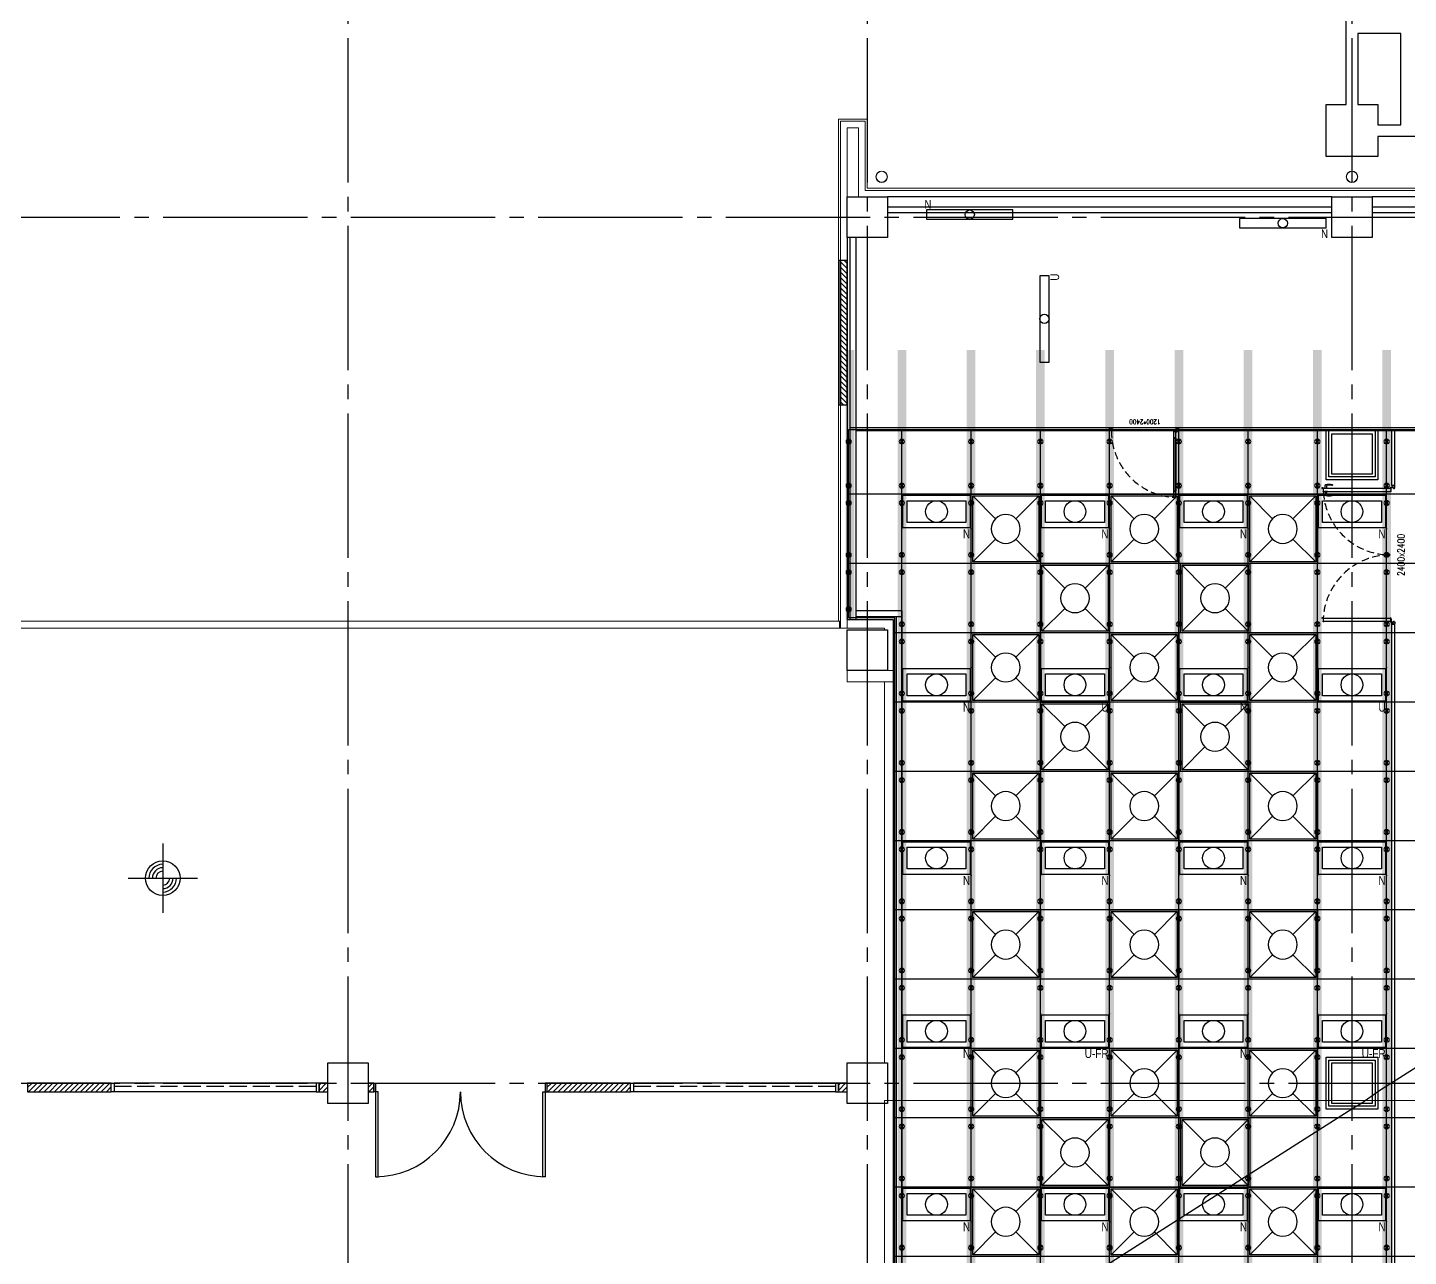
# Model space of a CAD drawing. Header units: millimetres. Extents: x -17313 to 27370, y -1010 to 13584.
# Drawn here: x 345 to 2738, y 7200 to 9328 of the extents above; entities that cross this region are included whole.
import ezdxf
from ezdxf.enums import TextEntityAlignment as Align

# ---------------------------------------------------------------- set-up
doc = ezdxf.new("R2010")
doc.units = ezdxf.units.MM
doc.header["$LTSCALE"] = 100
for name, pattern in [('188K-SM-03-F10-ARCH-PA-Y2257103$0$AP5A-SM-03-F20-ARCH-PA-Y2230801+Y2230803$0$ALL-PA-TXT-Y2221201$0$DASHED', [19.05, 12.7, -6.35]), ('188K-SM-03-F10-ARCH-PA-Y2257103$0$DASHED', [19.05, 12.7, -6.35]), ('X-S-FAB-L10$0$COL-CEN-LIN', [3.25, 2.5, -0.25, 0.25, -0.25]), ('X-S-FAB-L10$0$HIDDEN', [0.4, 0.3, -0.1]), ('X-S-FAB-L10$0$JJP_虛線(退縮線、投影線、地下室範圍、非屬本工程、圖面分區)', [0.45, 0.3, -0.15])]:
    doc.linetypes.add(name, pattern=pattern)
for name, color, linetype in [('0-XREF', 7, 'Continuous'), ('188K-SM-03-F10-ARCH-CEIL-Y2257103$0$K-CEIL-4.2', 8, 'Continuous'), ('188K-SM-03-F10-ARCH-CEIL-Y2257103$0$K-CEIL-4.2-AREA', 8, 'Continuous'), ('188K-SM-03-F10-ARCH-CEIL-Y2257103$0$K-鋼構', 121, 'Continuous'), ('188K-SM-03-F10-ARCH-PA-Y2257103$0$K-Door', 53, 'Continuous'), ('188K-SM-03-F10-ARCH-PA-Y2257103$0$K-P1S-4.2-單抗', 53, 'Continuous'), ('188K-SM-03-F10-ARCH-PA-Y2257103$0$K-P2D-4.2-雙抗', 53, 'Continuous'), ('188K-SM-03-F10-ARCH-PA-Y2257103$0$K-岩棉 2hr 7.5-單抗', 53, 'Continuous'), ('188K-SM-03-F10-ARCH-PA-Y2257103$0$K-岩棉 2hr 7.5-非抗', 53, 'Continuous'), ('188K-SM-06-F10-ELEC-LIGHT-Y2257103$0$E-LIGHT(W)-N', 8, 'Continuous'), ('188K-SM-06-F10-ELEC-LIGHT-Y2257103$0$E-LIGHT(W)-U FR', 8, 'Continuous'), ('188K-SM-06-F10-ELEC-LIGHT-Y2257103$0$E-LIGHT(W)-U XLPE', 8, 'Continuous'), ('188K-SM-06-F10-HVAC-FFU-Y2257103$0$AC-FFU-ULPA', 4, 'Continuous'), ('X-S-FAB-L10$0$0-DIM-INT', 8, 'Continuous'), ('X-S-FAB-L10$0$0-DIM-TXT', 8, 'Continuous'), ('X-S-FAB-L10$0$A-OBJE-MEP', 8, 'Continuous'), ('X-S-FAB-L10$0$A-WALL-EX', 8, 'Continuous'), ('X-S-FAB-L10$0$A-WALL-IN', 8, 'Continuous'), ('X-S-FAB-L10$0$BLOCK', 8, 'Continuous'), ('X-S-FAB-L10$0$CCL', 8, 'X-S-FAB-L10$0$COL-CEN-LIN'), ('X-S-FAB-L10$0$COL-S', 8, 'Continuous'), ('X-S-FAB-L10$0$DW_Frame', 8, 'Continuous'), ('X-S-FAB-L10$0$S-FNDN', 8, 'Continuous'), ('X-S-FAB-L10$0$Steel Frame-188K', 8, 'Continuous'), ('X-S-FAB-L10$0$WALL_188K_EX', 8, 'Continuous'), ('X-S-FAB-L10$0$WALL_188K_IN', 8, 'Continuous'), ('X-S-FAB-L10$0$WIN', 8, 'Continuous'), ('X-S-FAB-L10$0$WIN-S', 4, 'Continuous')]:
    doc.layers.add(name, color=color, linetype=linetype)
doc.layers.add('188K-SM-03-F10-ARCH-CEIL-Y2257103$0$K-吊點-標準', color=8, linetype='Continuous', lineweight=9)
doc.layers.add('188K-SM-06-F10-ELEC-LIGHT-Y2257103$0$Defpoints-CAS', color=8, linetype='Continuous', plot=False)
doc.styles.add('188K-SM-03-F10-ARCH-PA-Y2257103$0$14P7-XFDP10$0$AA-TXT', font='simplex.shx', dxfattribs={"width": 0.8, "bigfont": 'chineset.shx'})
doc.styles.add('188K-SM-03-F10-ARCH-PA-Y2257103$0$AP5A-SM-03-F20-ARCH-PA-Y2230801+Y2230803$0$ALL-PA-TXT-Y2221201$0$Standard', font='txt.shx', dxfattribs={"bigfont": 'chineset.shx'})
doc.styles.add('188K-SM-06-F10-ELEC-LIGHT-Y2257103$0$Standard', font='arial.ttf')
doc.styles.add('X-S-FAB-L10$0$CHINA', font='simplex.shx', dxfattribs={"width": 0.75, "bigfont": 'chineset.shx'})
doc.styles.add('X-S-FAB-L10$0$Standard', font='', dxfattribs={"width": 0.8})
doc.styles.add('X-S-FAB-L10$0$TG_NOTE_TEXT', font='simplex.shx', dxfattribs={"width": 0.75, "bigfont": 'chineset.shx'})
doc.styles.get('X-S-FAB-L10$0$Standard').set_extended_font_data('Microsoft JhengHei')

# ---------------------------------------------------------------- blocks, each defined once
blk = doc.blocks.new('188K-SM-06-F10-HVAC-FFU-Y2257103$0$H-FU-U-12x12')
for p, q in [((423, 777), (28, 1172)), ((777, 777), (1172, 1172)), ((28, 28), (423, 423)), ((1172, 28), (777, 423))]:
    blk.add_line(p, q)
blk.add_lwpolyline([(1172, 28), (1172, 1172), (28, 1172), (28, 28)], close=True)
blk.add_circle((600, 600), 250)
at = {"layer": 'DefPoints'}
blk.add_lwpolyline([(1200, 1200), (0, 1200), (0, 0), (1200, 0)], close=True, dxfattribs=at)
blk = doc.blocks.new('188K-SM-06-F10-HVAC-FFU-Y2257103')
at = {"layer": '188K-SM-06-F10-HVAC-FFU-Y2257103$0$AC-FFU-ULPA', "xscale": -0.09999999999999432, "yscale": 0.09999999999999432, "zscale": 0.09999999999999432}
for p in [(2100, 8400), (2340, 8400), (2580, 8400), (2220, 8280), (2462.7, 8280), (2100, 8160), (2340, 8160), (2580, 8160), (2220, 8040), (2462.7, 8040), (2100, 7920), (2340, 7920), (2580, 7920), (2100, 7680), (2340, 7680), (2580, 7680), (2100, 7440), (2340, 7440), (2580, 7440), (2220, 7320), (2462.7, 7320), (2100, 7200), (2340, 7200), (2580, 7200)]:
    blk.add_blockref('188K-SM-06-F10-HVAC-FFU-Y2257103$0$H-FU-U-12x12', p, dxfattribs=at)
blk = doc.blocks.new('X-S-FAB-L10$0$FAB2-L05')
at = {"layer": 'X-S-FAB-L10$0$CCL'}
for p, q in [((-25260, 11005), (-25260, 0)), ((-24360, 11005), (-24360, 0)), ((-23520, 11005), (-23520, 0)), ((-26880, 9720), (1210, 9720)), ((-26880, 8220), (1210, 8220))]:
    blk.add_line(p, q, dxfattribs=at)
at = {"layer": 'X-S-FAB-L10$0$COL-S'}
for points in [[(-24395, 9755), (-24325, 9755), (-24325, 9685), (-24395, 9685)], [(-23555, 9755), (-23485, 9755), (-23485, 9685), (-23555, 9685)], [(-23555, 9345), (-23485, 9345), (-23485, 9275), (-23555, 9275)], [(-24395, 9005), (-24325, 9005), (-24325, 8935), (-24395, 8935)], [(-25295, 8255), (-25225, 8255), (-25225, 8185), (-25295, 8185)], [(-24395, 8255), (-24325, 8255), (-24325, 8185), (-24395, 8185)], [(-23555, 8255), (-23485, 8255), (-23485, 8185), (-23555, 8185)]]:
    blk.add_lwpolyline(points, close=True, dxfattribs=at)
blk = doc.blocks.new('X-S-FAB-L10')
at = {"layer": 'X-S-FAB-L10$0$WALL_188K_EX'}
h = blk.add_hatch(dxfattribs=at)
h.set_pattern_fill('LINE', color=256, scale=2, angle=-45)
h.set_pattern_definition([(315, (1750, 8773.3835), (4.49013, 4.49013), [])])
h.paths.add_polyline_path([(1753.5, 8925), (1753.5, 8675), (1765, 8675), (1765, 8925)])
at = {"layer": 'X-S-FAB-L10$0$WALL_188K_IN'}
h = blk.add_hatch(dxfattribs=at)
h.set_pattern_fill('LINE', color=256, scale=2, angle=45)
h.set_pattern_definition([(45, (391.6165, 7485), (-4.49013, 4.49013), [])])
h.paths.add_polyline_path([(345, 7485), (490, 7485), (490, 7500), (345, 7500)])
h = blk.add_hatch(dxfattribs=at)
h.set_pattern_fill('LINE', color=256, scale=2, angle=45)
h.set_pattern_definition([(45, (766.6165, 7485), (-4.49013, 4.49013), [])])
h.paths.add_polyline_path([(850, 7485), (865, 7485), (865, 7500), (850, 7500)])
h = blk.add_hatch(dxfattribs=at)
h.set_pattern_fill('LINE', color=256, scale=2, angle=45)
h.set_pattern_definition([(45, (846.6165, 7485), (-4.49013, 4.49013), [])])
h.paths.add_polyline_path([(935, 7485), (945, 7485), (945, 7500), (935, 7500)])
h = blk.add_hatch(dxfattribs=at)
h.set_pattern_fill('LINE', color=256, scale=2, angle=45)
h.set_pattern_definition([(45, (1291.6165, 7485), (-4.49013, 4.49013), [])])
h.paths.add_polyline_path([(1245, 7485), (1390, 7485), (1390, 7500), (1245, 7500)])
h = blk.add_hatch(dxfattribs=at)
h.set_pattern_fill('LINE', color=256, scale=2, angle=45)
h.set_pattern_definition([(45, (1666.6165, 7485), (-4.49013, 4.49013), [])])
h.paths.add_polyline_path([(1750, 7485), (1765, 7485), (1765, 7500), (1750, 7500)])
for p, q in [((945, 7500), (945, 7485)), ((1245, 7500), (1245, 7485))]:
    blk.add_line(p, q)
for points in [[(948, 7485), (948, 7338), (952.375, 7338), (952.375, 7485)], [(1242, 7485), (1242, 7338), (1237.625, 7338), (1237.625, 7485)]]:
    blk.add_lwpolyline(points, close=True)
for centre, start, end in [((948, 7485), 270, 0), ((1242, 7485), 180, 270)]:
    blk.add_arc(centre, 147, start, end)
at = {"layer": 'DefPoints'}
blk.add_lwpolyline([(1835, 9035), (1835, 8965), (1765, 8965), (1765, 8303), (1845, 8303), (1845, 6950), (2640, 7455.358), (2655.168, 7465), (2688.193, 7487.708), (4298.193, 8507.708), (5125, 9035), (4285, 9035), (3515, 9035), (3515, 8965), (3445, 8965), (3445, 9035), (2675, 9035), (2675, 8965), (2605, 8965), (2605, 9035)], close=True, dxfattribs=at)
at = {"layer": 'X-S-FAB-L10$0$0-DIM-INT'}
for p, q in [((579.162, 7915.1, -2689.4), (579.162, 7795.1, -2689.4)), ((519.162, 7855.1, -2689.4), (639.162, 7855.1, -2689.4))]:
    blk.add_line(p, q, dxfattribs=at)
blk.add_circle((579.162, 7855.1, -2689.4), 30, dxfattribs=at)
for radius, start, end in [(24, 90, 180), (18, 90, 180), (12, 90, 180), (24, 270, 0), (18, 270, 0), (12, 270, 0)]:
    blk.add_arc((579.162, 7855.1, -2689.4), radius, start, end, dxfattribs=at)
at = {"layer": 'X-S-FAB-L10$0$A-OBJE-MEP', "lineweight": 0, "flags": 128}
for points in [[(1834.5, 9070, 1), (1815.5, 9070, 1)], [(2649.5, 9070, 1), (2630.5, 9070, 1)]]:
    blk.add_lwpolyline(points, format="xyb", close=True, dxfattribs=at)
at = {"layer": 'X-S-FAB-L10$0$A-OBJE-MEP', "lineweight": 0}
for centre in [(1825, 9070), (2640, 9070)]:
    blk.add_circle(centre, 10, dxfattribs=at)
at = {"layer": 'X-S-FAB-L10$0$A-WALL-EX', "lineweight": 0}
for p, q in [((1765, 9166.5), (1753.5, 9166.5)), ((1753.5, 8925), (1753.5, 9166.5)), ((1765, 9166.5), (1753.5, 9166.5)), ((1765, 9166.5), (1785, 9166.5)), ((1796.5, 9166.5), (1785, 9166.5)), ((1796.5, 9166.5), (1785, 9166.5)), ((1796.5, 9166.5), (1796.5, 9050)), ((1796.5, 9050), (1796.5, 9046.5)), ((1796.5, 9046.5), (1800, 9046.5)), ((1796.5, 9046.5), (1800, 9046.5)), ((1800, 9046.5), (6815, 9046.5)), ((1750, 8925), (1753.5, 8925)), ((1753.5, 8925), (1761.5, 8925)), ((1761.5, 8925), (1765, 8925)), ((1750, 8675), (1753.5, 8675)), ((1753.5, 8300), (1753.5, 8675)), ((1753.5, 8675), (1761.5, 8675)), ((1761.5, 8675), (1765, 8675)), ((1753.5, 8300), (1753.5, 8288)), ((1753.5, 8300), (1753.5, 8288)), ((1753.5, 8300), (1753.5, 8288)), ((1753.5, 8288), (1753.5, 8297.2)), ((1753.5, 8288), (1753.5, 8297.2)), ((1753.5, 8288), (1765, 8288)), ((1753.5, 8288), (1765, 8288)), ((1765, 8288), (1765, 8300)), ((1765, 8288), (1765, 8300)), ((1765, 8288), (1765, 8300))]:
    blk.add_line(p, q, dxfattribs=at)
at = {"layer": 'X-S-FAB-L10$0$A-WALL-EX', "linetype": 'X-S-FAB-L10$0$JJP_虛線(退縮線、投影線、地下室範圍、非屬本工程、圖面分區)', "lineweight": 0}
blk.add_line((1751.75, 8299.997), (-38, 8299.997), dxfattribs=at)
at = {"layer": 'X-S-FAB-L10$0$A-WALL-EX', "lineweight": 0, "flags": 128}
for points in [[(1750, 9170), (1753.5, 9170)], [(1750, 9170), (1750, 8925)], [(1750, 8300), (1750, 9170)], [(1750, 8925), (1750, 9170)], [(1750, 8925), (1750, 9170)], [(1750, 8300), (1750, 9170)], [(1750, 8300), (1750, 9170)], [(1750, 8300), (1750, 9170)], [(1750, 8300), (1750, 9170)], [(1796.5, 9170), (1753.5, 9170)], [(1800, 9170), (1796.5, 9170)], [(1800, 9050), (1800, 9170)], [(1765, 8925), (1765, 9155)], [(1765, 9155), (1785, 9155)], [(1785, 9155), (1785, 9035)], [(6815, 9050), (1800, 9050)], [(1800, 9050), (6815, 9050)], [(1800, 9050), (6815, 9050)], [(1800, 9050), (6815, 9050)], [(1800, 9050), (6815, 9050)], [(1800, 9050), (6815, 9050)], [(1800, 9050), (6815, 9050)], [(1800, 9050), (6815, 9050)], [(1785, 9035), (1796.5, 9035)], [(1785, 9035), (1796.5, 9035)], [(1796.5, 9035), (6815, 9035)], [(1750, 8675), (1750, 8300)], [(1750, 8300), (1750, 8675)], [(1750, 8300), (1750, 8675)], [(1765, 8300), (1765, 8675)], [(1753.5, 8300), (-38, 8300)], [(-38, 8288), (1765, 8288)], [(1750, 8300), (1753.5, 8300)], [(1765, 8288), (1753.5, 8288)], [(1765, 8288), (1753.5, 8288)], [(1765, 8300), (1765, 8288)], [(1765, 8215), (1765, 8195)], [(1765, 8195), (1830, 8195)]]:
    blk.add_lwpolyline(points, dxfattribs=at)
at = {"layer": 'X-S-FAB-L10$0$A-WALL-EX', "linetype": 'X-S-FAB-L10$0$JJP_虛線(退縮線、投影線、地下室範圍、非屬本工程、圖面分區)', "lineweight": 0, "flags": 128}
for points in [[(1751.75, 8300), (-50, 8300)], [(-38, 8287.997), (1751.75, 8287.997)], [(1751.75, 8300), (1751.75, 8299.997)], [(1751.75, 8299.997), (1751.75, 8287.997)]]:
    blk.add_lwpolyline(points, dxfattribs=at)
at = {"layer": 'X-S-FAB-L10$0$A-WALL-IN', "lineweight": 0}
for p, q in [((1845, 8215), (1835, 8215)), ((1845, 8215), (1835, 8215)), ((1845, 8195), (1845, 8215)), ((1830, 8195), (1845, 8195)), ((1830, 8195), (1845, 8195))]:
    blk.add_line(p, q, dxfattribs=at)
at = {"layer": 'X-S-FAB-L10$0$A-WALL-IN', "lineweight": 0, "flags": 128}
for points in [[(1830, 8303), (1765, 8303)], [(1765, 8303), (1765, 8288)], [(1845, 8303), (1830, 8303)], [(1845, 7150), (1845, 8303)], [(1765, 8288), (1830, 8288)], [(1830, 8288), (1830, 8285)], [(1830, 8195), (1830, 7535)], [(1830, 7455), (1830, 7150)]]:
    blk.add_lwpolyline(points, dxfattribs=at)
at = {"layer": 'X-S-FAB-L10$0$COL-S'}
for p, q in [((1765, 9035), (1835, 9035)), ((1765, 8965), (1765, 9035)), ((1835, 9035), (1835, 8965)), ((2605, 9035), (2675, 9035)), ((2605, 8965), (2605, 9035)), ((2675, 9035), (2675, 8965)), ((1835, 8965), (1765, 8965)), ((2675, 8965), (2605, 8965)), ((2605, 8625), (2675, 8625)), ((2605, 8555), (2605, 8625)), ((2675, 8625), (2675, 8555)), ((2675, 8555), (2605, 8555)), ((1765, 8285), (1835, 8285)), ((1765, 8215), (1765, 8285)), ((1835, 8285), (1835, 8215)), ((1835, 8215), (1765, 8215)), ((865, 7535), (935, 7535)), ((865, 7465), (865, 7535)), ((935, 7535), (935, 7465)), ((1765, 7535), (1835, 7535)), ((1765, 7465), (1765, 7535)), ((1835, 7535), (1835, 7465)), ((2605, 7535), (2675, 7535)), ((2605, 7465), (2605, 7535)), ((2675, 7535), (2675, 7465)), ((935, 7465), (865, 7465)), ((1835, 7465), (1765, 7465)), ((2675, 7465), (2605, 7465))]:
    blk.add_line(p, q, dxfattribs=at)
at = {"layer": 'X-S-FAB-L10$0$DW_Frame'}
for points in [[(945, 7500), (948, 7500), (948, 7485), (945, 7485)], [(1245, 7500), (1242, 7500), (1242, 7485), (1245, 7485)]]:
    blk.add_lwpolyline(points, dxfattribs=at)
at = {"layer": 'X-S-FAB-L10$0$S-FNDN', "lineweight": 0, "flags": 128}
blk.add_lwpolyline([(4350, 7470), (1830, 7470), (1830, 1500), (1812.5, 1500), (1812.5, -55), (9330, -55), (9330, 7470)], close=True, dxfattribs=at)
at = {"layer": 'X-S-FAB-L10$0$Steel Frame-188K'}
blk.add_lwpolyline([(3348.494, 9140), (2685, 9140), (2685, 9105), (2595, 9105), (2595, 9195), (2630, 9195), (2630, 9869), (2595, 9869), (2595, 9959), (2685, 9959), (2685, 9924), (3348.494, 9924)], dxfattribs=at)
blk.add_lwpolyline([(2724.462, 9318.341), (2650, 9318.341), (2650, 9195), (2685, 9195), (2685, 9160), (2724.462, 9160)], close=True, dxfattribs=at)
at = {"layer": 'X-S-FAB-L10$0$WALL_188K_EX'}
for points in [[(1750, 8925), (1750, 8675), (1753.5, 8675), (1753.5, 8925)], [(1753.5, 8925), (1753.5, 8675), (1765, 8675), (1765, 8925)]]:
    blk.add_lwpolyline(points, close=True, dxfattribs=at)
at = {"layer": 'X-S-FAB-L10$0$WALL_188K_IN'}
for points in [[(345, 7485), (490, 7485), (490, 7500), (345, 7500)], [(850, 7485), (865, 7485), (865, 7500), (850, 7500)], [(935, 7485), (945, 7485), (945, 7500), (935, 7500)], [(1245, 7485), (1390, 7485), (1390, 7500), (1245, 7500)], [(1750, 7485), (1765, 7485), (1765, 7500), (1750, 7500)]]:
    blk.add_lwpolyline(points, close=True, dxfattribs=at)
at = {"layer": 'X-S-FAB-L10$0$WIN'}
for points in [[(845, 7500), (495, 7500)], [(1745, 7500), (1395, 7500)], [(845, 7485), (495, 7485)], [(1745, 7485), (1395, 7485)]]:
    blk.add_lwpolyline(points, dxfattribs=at)
at = {"layer": 'X-S-FAB-L10$0$WIN-S'}
for points in [[(490, 7500), (495, 7500), (495, 7485), (490, 7485)], [(850, 7500), (845, 7500), (845, 7485), (850, 7485)], [(1390, 7500), (1395, 7500), (1395, 7485), (1390, 7485)], [(1750, 7500), (1745, 7500), (1745, 7485), (1750, 7485)]]:
    blk.add_lwpolyline(points, close=True, dxfattribs=at)
at = {"layer": 'X-S-FAB-L10$0$WIN-S', "linetype": 'X-S-FAB-L10$0$HIDDEN'}
for points in [[(495, 7495), (845, 7495)], [(1395, 7495), (1745, 7495)]]:
    blk.add_lwpolyline(points, dxfattribs=at)
at = {"layer": 'X-S-FAB-L10$0$BLOCK'}
blk.add_blockref('X-S-FAB-L10$0$FAB2-L05', (26160, -720), dxfattribs=at)
at = {"style": 'X-S-FAB-L10$0$TG_NOTE_TEXT', "width": 0.5, "flags": 1}
for p in [(7463.301, 9020), (18268.251, 8649), (11197.77, 4800.167), (16485.801, 4800.167), (25420.27, 2635), (13360, 320.001, 0), (7463.301, -33.333)]:
    blk.add_attdef('WH', text='', height=20, dxfattribs=at).set_placement(p, align=Align.BOTTOM_LEFT)
at = {"width": 0.5}
for style, p in [('X-S-FAB-L10$0$TG_NOTE_TEXT', (7585, 9020)), ('X-S-FAB-L10$0$TG_NOTE_TEXT', (18389.95, 8649)), ('X-S-FAB-L10$0$TG_NOTE_TEXT', (11117.5, 4813.5)), ('X-S-FAB-L10$0$TG_NOTE_TEXT', (16607.5, 4813.5)), ('X-S-FAB-L10$0$TG_NOTE_TEXT', (25350, 2635)), ('X-S-FAB-L10$0$Standard', (13129.375, 325.001, 0)), ('X-S-FAB-L10$0$TG_NOTE_TEXT', (7585, -20))]:
    blk.add_attdef('DESC', text='', height=10, dxfattribs=dict(at, style=style)).set_placement(p, align=Align.BOTTOM_LEFT)
for tag, style, p in [('TYPE', 'X-S-FAB-L10$0$TG_NOTE_TEXT', (7619.286, 9020)), ('NO', 'X-S-FAB-L10$0$TG_NOTE_TEXT', (7650.095, 9020)), ('TYPE', 'X-S-FAB-L10$0$TG_NOTE_TEXT', (18424.236, 8649)), ('NO', 'X-S-FAB-L10$0$TG_NOTE_TEXT', (18455.045, 8649)), ('NO', 'X-S-FAB-L10$0$TG_NOTE_TEXT', (11088.595, 4813.5)), ('TYPE', 'X-S-FAB-L10$0$TG_NOTE_TEXT', (11151.786, 4813.5)), ('TYPE', 'X-S-FAB-L10$0$TG_NOTE_TEXT', (16641.786, 4813.5)), ('NO', 'X-S-FAB-L10$0$TG_NOTE_TEXT', (16672.595, 4813.5)), ('NO', 'X-S-FAB-L10$0$TG_NOTE_TEXT', (25313, 2635)), ('TYPE', 'X-S-FAB-L10$0$TG_NOTE_TEXT', (25350, 2635)), ('NO', 'X-S-FAB-L10$0$Standard', (13100, 320.001, 0)), ('TYPE', 'X-S-FAB-L10$0$Standard', (13129.375, 320.001, 0)), ('TYPE', 'X-S-FAB-L10$0$TG_NOTE_TEXT', (7619.286, -20)), ('NO', 'X-S-FAB-L10$0$TG_NOTE_TEXT', (7650.095, -20))]:
    blk.add_attdef(tag, text='', height=10, dxfattribs=dict(at, style=style)).set_placement(p, align=Align.BOTTOM_RIGHT)
at = {"style": 'X-S-FAB-L10$0$TG_NOTE_TEXT', "width": 0.5, "flags": 1}
for rotation, p in [(180, (43, 7480)), (180, (943, 7480)), (90, (24310, 3717.77)), (270, (17080, 1711.699))]:
    blk.add_attdef('WH', text='', height=20, rotation=rotation, dxfattribs=at).set_placement(p, align=Align.BOTTOM_LEFT)
at = {"width": 0.5}
for rotation, style, p in [(180, 'X-S-FAB-L10$0$Standard', (317.625, 7480)), (180, 'X-S-FAB-L10$0$Standard', (1217.625, 7480)), (90, 'X-S-FAB-L10$0$TG_NOTE_TEXT', (24310, 3647.5)), (270, 'X-S-FAB-L10$0$TG_NOTE_TEXT', (17080, 1605))]:
    blk.add_attdef('DESC', text='', height=10, rotation=rotation, dxfattribs=dict(at, style=style)).set_placement(p, align=Align.BOTTOM_LEFT)
for tag, rotation, style, p in [('TYPE', 180, 'X-S-FAB-L10$0$Standard', (317.625, 7480)), ('NO', 180, 'X-S-FAB-L10$0$Standard', (347, 7480)), ('TYPE', 180, 'X-S-FAB-L10$0$Standard', (1217.625, 7480)), ('NO', 180, 'X-S-FAB-L10$0$Standard', (1247, 7480)), ('TYPE', 90, 'X-S-FAB-L10$0$TG_NOTE_TEXT', (24310, 3647.5)), ('NO', 90, 'X-S-FAB-L10$0$TG_NOTE_TEXT', (24310, 3610.5)), ('TYPE', 270, 'X-S-FAB-L10$0$TG_NOTE_TEXT', (17080, 1605)), ('NO', 270, 'X-S-FAB-L10$0$TG_NOTE_TEXT', (17080, 1573))]:
    blk.add_attdef(tag, text='', height=10, rotation=rotation, dxfattribs=dict(at, style=style)).set_placement(p, align=Align.BOTTOM_RIGHT)
at = {"layer": 'X-S-FAB-L10$0$0-DIM-TXT', "style": 'X-S-FAB-L10$0$CHINA', "width": 0.75}
for p in [(667.414, 7855.1, -2689.4), (22627.353, 6728.814), (25644.722, 6728.814), (24778.787, 5569.051), (1118.252, 4980), (417.801, 4594.623), (23874.84, 4355), (22927.43, 4330.122), (23749.869, 3901.367), (417.801, 3765.236), (1118.252, 3730), (417.801, 3115.79), (536.882, 2227.832), (16908.994, 1782.652), (888.445, 880.466), (16977.43, 750), (18878.841, 750), (25641.221, 553.233), (21364.03, 526.894)]:
    blk.add_attdef('HIG', text='', height=80, dxfattribs=at).set_placement(p, align=Align.MIDDLE_LEFT)
blk = doc.blocks.new('188K-SM-03-F10-ARCH-CEIL-Y2257103$0$A$C2CA95053')
h = blk.add_hatch(color=256)
edge = h.paths.add_edge_path()
edge.add_arc((0, 0), 0.5, 0, 360)
for p, q in [((3.2, 3.2), (-3.2, -3.2)), ((3.2, -3.2), (-3.2, 3.2))]:
    blk.add_line(p, q)
blk.add_lwpolyline([(-1.6, 2.5), (-1.6, -2.5), (1.6, -2.5), (1.6, 2.5)], close=True)
for radius in [4.5, 0.5]:
    blk.add_circle((0, 0), radius)
blk = doc.blocks.new('188K-SM-03-F10-ARCH-CEIL-Y2257103$0$天花板吊點-附調整片 - 3_8_螺桿吊架 100 mm 高調整片-V1-1FL')
blk.add_blockref('188K-SM-03-F10-ARCH-CEIL-Y2257103$0$A$C2CA95053', (0, 0))
blk = doc.blocks.new('188K-SM-03-F10-ARCH-CEIL-Y2257103')
at = {"layer": '188K-SM-03-F10-ARCH-CEIL-Y2257103$0$K-CEIL-4.2'}
for p, q in [((1860, 312.7), (1860, 8632.2)), ((1980, 312.7), (1980, 8632.2)), ((2100, 312.7), (2100, 8632.2)), ((2220, 312.7), (2220, 8632.2)), ((2340, 312.7), (2340, 8632.2)), ((2460, 312.7), (2460, 8632.2)), ((2580, 312.7), (2580, 8632.2)), ((2700, 312.7), (2700, 8632.2)), ((19317.2, 8520), (1767.7, 8520)), ((19317.2, 8400), (1767.7, 8400)), ((19317.2, 8280), (1847.7, 8280)), ((19314.7, 8160), (1847.7, 8160)), ((19314.7, 8040), (1847.7, 8040)), ((19314.7, 7920), (1847.7, 7920)), ((19314.7, 7800), (1847.7, 7800)), ((19314.7, 7680), (1847.7, 7680)), ((19314.7, 7560), (1847.7, 7560)), ((19317.2, 7440), (1847.7, 7440)), ((19317.2, 7320), (1847.7, 7320)), ((21180, 7200), (1847.7, 7200))]:
    blk.add_line(p, q, dxfattribs=at)
at = {"layer": '188K-SM-03-F10-ARCH-CEIL-Y2257103$0$K-CEIL-4.2-AREA', "elevation": 0}
blk.add_lwpolyline([(16747.2, 312.7), (14882.2, 312.7), (14882.2, 42.7), (14157.7, 42.7), (14157.7, 312.7), (1847.7, 312.7), (1847.7, 8305.8), (1767.7, 8305.8), (1767.7, 8632.2), (17592.2, 8632.2)], dxfattribs=at)
at = {"layer": '188K-SM-03-F10-ARCH-CEIL-Y2257103$0$K-CEIL-4.2-AREA'}
for points in [[(2605, 8625), (2675, 8625), (2675, 8555), (2605, 8555)], [(2605, 7535), (2675, 7535), (2675, 7465), (2605, 7465)]]:
    blk.add_lwpolyline(points, close=True, dxfattribs=at)
at = {"layer": '188K-SM-03-F10-ARCH-CEIL-Y2257103$0$K-鋼構', "const_width": 15, "elevation": 0}
for points in [[(1770, 8769.9), (1770, 8303)], [(1860, 8769.9), (1860, 230)], [(1980, 8769.9), (1980, 230)], [(2100, 8769.9), (2100, 230)], [(2220, 8769.9), (2220, 230)], [(2340, 8769.9), (2340, 230)], [(2460, 8769.9), (2460, 230)], [(2580, 8769.9), (2580, 230)], [(2700, 8769.9), (2700, 230)]]:
    blk.add_lwpolyline(points, dxfattribs=at)
at = {"layer": '188K-SM-03-F10-ARCH-CEIL-Y2257103$0$K-吊點-標準', "color": 170, "lineweight": 18, "rotation": 179.9999999999997}
for p in [(1767.7, 8611.3, 0), (1860, 8611.3), (1980, 8611.3), (2100, 8611.3), (2220, 8611.3), (2340, 8611.3), (2460, 8611.3), (2580, 8611.3), (2700, 8611.3), (1767.7, 8535, 0), (1860, 8535), (1980, 8535), (2100, 8535), (2220, 8535), (2340, 8535), (2460, 8535), (2580, 8535), (2700, 8535), (1767.7, 8505, 0), (1860, 8505), (1980, 8505), (2100, 8505), (2220, 8505), (2340, 8505), (2460, 8505), (2580, 8505), (2700, 8505), (1767.7, 8415, 0), (1860, 8415), (1980, 8415), (2100, 8415), (2220, 8415), (2340, 8415), (2460, 8415), (2580, 8415), (2700, 8415), (1767.7, 8385, 0), (1860, 8385), (1980, 8385), (2100, 8385), (2220, 8385), (2340, 8385), (2460, 8385), (2580, 8385), (2700, 8385), (1767.7, 8320.8, 0), (1860, 8295), (1980, 8295), (2100, 8295), (2220, 8295), (2340, 8295), (2460, 8295), (2580, 8295), (2700, 8295), (1860, 8265), (1980, 8265), (2100, 8265), (2220, 8265), (2340, 8265), (2460, 8265), (2580, 8265), (2700, 8265), (1860, 8175), (1980, 8175), (2100, 8175), (2220, 8175), (2340, 8175), (2460, 8175), (2580, 8175), (2700, 8175), (1860, 8145), (1980, 8145), (2100, 8145), (2220, 8145), (2340, 8145), (2460, 8145), (2580, 8145), (2700, 8145), (1860, 8055), (1980, 8055), (2100, 8055), (2220, 8055), (2340, 8055), (2460, 8055), (2580, 8055), (2700, 8055), (1860, 8025), (1980, 8025), (2100, 8025), (2220, 8025), (2340, 8025), (2460, 8025), (2580, 8025), (2700, 8025), (1860, 7935), (1980, 7935), (2100, 7935), (2220, 7935), (2340, 7935), (2460, 7935), (2580, 7935), (2700, 7935), (1860, 7905), (1980, 7905), (2100, 7905), (2220, 7905), (2340, 7905), (2460, 7905), (2580, 7905), (2700, 7905), (1860, 7815), (1980, 7815), (2100, 7815), (2220, 7815), (2340, 7815), (2460, 7815), (2580, 7815), (2700, 7815), (1860, 7785), (1980, 7785), (2100, 7785), (2220, 7785), (2340, 7785), (2460, 7785), (2580, 7785), (2700, 7785), (1860, 7695), (1980, 7695), (2100, 7695), (2220, 7695), (2340, 7695), (2460, 7695), (2580, 7695), (2700, 7695), (1860, 7665), (1980, 7665), (2100, 7665), (2220, 7665), (2340, 7665), (2460, 7665), (2580, 7665), (2700, 7665), (1860, 7575), (1980, 7575), (2100, 7575), (2220, 7575), (2340, 7575), (2460, 7575), (2580, 7575), (2700, 7575), (1860, 7545), (1980, 7545), (2100, 7545), (2220, 7545), (2340, 7545), (2460, 7545), (2580, 7545), (2700, 7545), (1860, 7455), (1980, 7455), (2100, 7455), (2220, 7455), (2340, 7455), (2460, 7455), (2580, 7455), (2700, 7455), (1860, 7425), (1980, 7425), (2100, 7425), (2220, 7425), (2340, 7425), (2460, 7425), (2580, 7425), (2700, 7425), (1860, 7335), (1980, 7335), (2100, 7335), (2220, 7335), (2340, 7335), (2460, 7335), (2580, 7335), (2700, 7335), (1860, 7305), (1980, 7305), (2100, 7305), (2220, 7305), (2340, 7305), (2460, 7305), (2580, 7305), (2700, 7305), (1860, 7215), (1980, 7215), (2100, 7215), (2220, 7215), (2340, 7215), (2460, 7215), (2580, 7215), (2700, 7215)]:
    blk.add_blockref('188K-SM-03-F10-ARCH-CEIL-Y2257103$0$天花板吊點-附調整片 - 3_8_螺桿吊架 100 mm 高調整片-V1-1FL', p, dxfattribs=at)
blk = doc.blocks.new('188K-SM-03-F10-ARCH-PA-Y2257103$0$單開庫板門-1200x2400)圓型拉環鎖+輔助鎖)')
at = {"ltscale": 0.1}
for p, q in [((26008.6, -11403.6), (26004.5, -11403.6)), ((26004.5, -11403.6), (26004.5, -11414.1)), ((26008.6, -11414.1), (26008.6, -11403.6)), ((26004.5, -11414.1), (26004.5, -11415.3)), ((26004.5, -11414.1), (26008.6, -11414.1)), ((26004.5, -11415.4), (26004.6, -11415.5)), ((26008.6, -11414), (26004.6, -11414)), ((26004.6, -11414.3), (26004.6, -11414.2)), ((26004.6, -11415.3), (26004.6, -11414.5)), ((26004.7, -11414.1), (26006.5, -11414.1)), ((26005.1, -11414.4), (26004.7, -11414.4)), ((26004.7, -11414.5), (26005.1, -11414.5)), ((26004.7, -11414.5), (26004.7, -11506)), ((26004.7, -11506), (26004.7, -11414.5)), ((26004.7, -11414.5), (26004.7, -11414.5)), ((26004.7, -11415.4), (26004.7, -11415.3)), ((26005.2, -11414.4), (26005.2, -11414.4)), ((26006.5, -11414.1), (26006.6, -11414.1)), ((26006.6, -11414.1), (26006.6, -11414.1)), ((26006.6, -11414.1), (26008.4, -11414.1)), ((26008.4, -11414.4), (26008, -11414.4)), ((26008, -11414.4), (26008, -11414.4)), ((26008, -11414.5), (26008.4, -11414.5)), ((26008.4, -11506), (26008.4, -11414.5)), ((26008.4, -11414.5), (26008.4, -11414.5)), ((26008.4, -11414.5), (26008.4, -11506)), ((26008.4, -11415.3), (26008.4, -11415.4)), ((26008.5, -11414.2), (26008.5, -11414.3)), ((26008.5, -11414.5), (26008.5, -11415.3)), ((26008.5, -11415.5), (26008.6, -11415.4)), ((26008.6, -11415.3), (26008.6, -11414.1)), ((26008.6, -11506.4), (26004.5, -11506.4)), ((26004.5, -11506.4), (26004.5, -11518)), ((26004.7, -11506), (26004.7, -11506)), ((26008.4, -11506), (26008.4, -11506)), ((26008.6, -11518), (26008.6, -11506.4)), ((25999.5, -11519.7), (25999.5, -11523.2)), ((26002.5, -11519.1), (26000, -11519.1)), ((26000, -11523.7), (26002.4, -11523.7)), ((26002.4, -11523.7), (26004.1, -11522.6)), ((26002.9, -11518.5), (26002.6, -11518.5)), ((26002.6, -11518.5), (26002.6, -11521)), ((26002.6, -11521.9), (26002.6, -11519.3)), ((26002.6, -11521), (26002.9, -11521)), ((26003.4, -11521.9), (26002.6, -11521.9)), ((26002.9, -11521), (26002.9, -11518.5)), ((26003.3, -11522.2), (26003.3, -11522)), ((26003.3, -11522), (26003.4, -11522)), ((26004, -11522.2), (26003.3, -11522.2)), ((26008.3, -11517.5), (26003.6, -11517.5)), ((26003.6, -11517.5), (26003.6, -11517.7)), ((26003.6, -11517.7), (26008.3, -11517.7)), ((26004.1, -11521.9), (26003.9, -11521.9)), ((26003.9, -11522), (26004, -11522)), ((26004, -11522), (26004, -11522.2)), ((26004.2, -11522.4), (26004.2, -11521.9)), ((26004.5, -11518), (26008.6, -11518)), ((26008.3, -11517.7), (26008.3, -11517.5)), ((26114.8, -11521.9), (26115.1, -11521.9)), ((26114.8, -11522.4), (26114.8, -11521.9)), ((26114.9, -11522), (26114.9, -11522.2)), ((26115.1, -11522), (26114.9, -11522)), ((26114.9, -11522.2), (26115.7, -11522.2)), ((26116.6, -11523.7), (26114.9, -11522.6)), ((26115.5, -11521.9), (26116.3, -11521.9)), ((26115.7, -11522), (26115.5, -11522)), ((26115.7, -11522.2), (26115.7, -11522)), ((26116.3, -11521.9), (26116.3, -11519.3)), ((26116.5, -11519.1), (26119, -11519.1)), ((26119, -11523.7), (26116.6, -11523.7)), ((26119.5, -11519.7), (26119.5, -11523.2))]:
    blk.add_line(p, q, dxfattribs=at)
blk.add_lwpolyline([(26006.6, -11506.4), (26006.5, -11506.3), (26004.7, -11506.3, -0.414214), (26004.6, -11506.3), (26004.6, -11506.1, -0.414214), (26004.7, -11506.1), (26005.1, -11506.1, 0.414214), (26005.2, -11506.1), (26005.2, -11506, 0.414214), (26005.1, -11506), (26004.7, -11506, -0.414214), (26004.6, -11506), (26004.6, -11505.2, -0.414214), (26004.7, -11505.2), (26004.7, -11505.2, 0.414214), (26004.7, -11505.2), (26004.7, -11505, 0.72636), (26004.6, -11505), (26004.5, -11505.1, 0.158507), (26004.5, -11505.2), (26004.5, -11506.4, 0.414214), (26004.6, -11506.5), (26008.6, -11506.5, 0.414214), (26008.6, -11506.4), (26008.6, -11505.2, 0.158507), (26008.6, -11505.1), (26008.5, -11505, 0.72636), (26008.4, -11505), (26008.4, -11505.2, 0.414214), (26008.5, -11505.2, -0.414214), (26008.5, -11505.2), (26008.5, -11506, -0.414214), (26008.4, -11506), (26008, -11506, 0.414214), (26008, -11506), (26008, -11506.1, 0.414214), (26008, -11506.1), (26008.4, -11506.1, -0.414214), (26008.5, -11506.1), (26008.5, -11506.3, -0.414214), (26008.4, -11506.3), (26006.6, -11506.3)], format="xyb", close=True, dxfattribs=at)
for points in [[(25999.5, -11518.9), (25999.5, -11523.9)], [(26119.5, -11518.9), (26119.5, -11523.9)]]:
    blk.add_lwpolyline(points)
at = {"linetype": '188K-SM-03-F10-ARCH-PA-Y2257103$0$AP5A-SM-03-F20-ARCH-PA-Y2230801+Y2230803$0$ALL-PA-TXT-Y2221201$0$DASHED', "ltscale": 0.01}
blk.add_arc((26001.1, -11518.7), 115.3, 359.8531, 85.8135, dxfattribs=at)
at = {"ltscale": 0.1}
for centre, radius, start, end in [((26004.6, -11414.1), 0.0313, 90, 180), ((26004.6, -11415.3), 0.0313, 180, 216.0274), ((26004.7, -11414.2), 0.0313, 90, 180), ((26004.7, -11414.3), 0.0313, 180, 270), ((26004.7, -11414.5), 0.0313, 90, 180), ((26004.7, -11415.3), 0.0209, 180, 270), ((26004.7, -11415.4), 0.0313, 216.0274, 360), ((26004.7, -11415.3), 0.0209, 360, 90), ((26005.1, -11414.4), 0.0313, 270, 0), ((26005.1, -11414.4), 0.0313, 0, 90), ((26008, -11414.4), 0.0313, 90, 180), ((26008, -11414.4), 0.0313, 180, 270), ((26008.4, -11414.2), 0.0313, 360, 90), ((26008.4, -11414.3), 0.0313, 270, 0), ((26008.4, -11414.5), 0.0313, 0, 90), ((26008.5, -11415.3), 0.0209, 90, 180), ((26008.5, -11415.4), 0.0313, 180, 323.9726), ((26008.5, -11415.3), 0.0209, 270, 360), ((26008.6, -11414.1), 0.0313, 360, 90), ((26008.6, -11415.3), 0.0313, 323.9726, 360)]:
    blk.add_arc(centre, radius, start, end, dxfattribs=at)
for centre, major_axis, start_param, end_param in [((26000, -11519.7), (0.369, -0.369), 2.356194, 3.926991), ((26000, -11523.2), (-0.369, -0.369), 5.497787, 7.068583), ((26002.5, -11519.3), (0.111, -0.111), 7.068583, 8.63938), ((26003.4, -11521.9), (-0.0369, -0.0369), 0.785398, 3.926991), ((26003.9, -11521.9), (-0.0369, -0.0369), 3.926991, 7.068583), ((26004.1, -11521.9), (0.0369, -0.0369), 7.068583, 8.63938), ((26003.9, -11522.4), (0.221, -0.221), 6.162283, 7.068583), ((26114.8, -11521.9), (-0.0369, -0.0369), -2.356194, -0.785398), ((26115.1, -11522.4), (-0.221, -0.221), -0.785398, 0.120903), ((26115.1, -11521.9), (0.0369, -0.0369), -0.785398, 2.356194), ((26115.5, -11521.9), (0.0369, -0.0369), 2.356194, 5.497787), ((26116.5, -11519.3), (-0.111, -0.111), -2.356194, -0.785398), ((26119, -11519.7), (-0.369, -0.369), 2.356194, 3.926991), ((26119, -11523.2), (0.369, -0.369), -0.785398, 0.785398)]:
    blk.add_ellipse(centre, major_axis=major_axis, ratio=1, start_param=start_param, end_param=end_param, dxfattribs=at)
at = {"ltscale": 0.1, "extrusion": (0, 0, -1)}
blk.add_ellipse((26003.1, -11517.9), major_axis=(-0.516, 0.516), ratio=1, start_param=5.497787, end_param=11.780972, dxfattribs=at)
at = {"color": 8, "ltscale": 0.1, "style": '188K-SM-03-F10-ARCH-PA-Y2257103$0$AP5A-SM-03-F20-ARCH-PA-Y2230801+Y2230803$0$ALL-PA-TXT-Y2221201$0$Standard', "width": 0.85}
blk.add_text('1200*2400', height=8, dxfattribs=at).set_placement((26058.4, -11534.4), align=Align.MIDDLE_CENTER)
blk = doc.blocks.new('188K-SM-03-F10-ARCH-PA-Y2257103$0$雙開門-2400×2400')
for p, q in [((225.2, 117.7), (223.8, 117.6)), ((229.2, 117.7), (225.2, 117.7)), ((225.2, 115.5), (229.2, 115.5)), ((229.2, 119), (229.2, 114.1)), ((230, 119), (229.2, 119)), ((229.2, 114.1), (230, 114.1)), ((230, 114.1), (230, 119)), ((0, 2.5), (0, -2.5)), ((0, -1.9), (0, 1.9)), ((0.6, 2.5), (3, 2.5)), ((3, 2.5), (3, 0.2)), ((3, 0.2), (3, 0.2)), ((239.4, 2.5), (237, 2.5)), ((237, 2.5), (237, -0.2)), ((237, -0.2), (237, 0)), ((240, 2.5), (240, -2.5)), ((240, -1.9), (240, 1.9)), ((3, -2.5), (0.6, -2.5)), ((4.7, -1.9), (3, -2.5)), ((3.7, -0.6), (3.9, -0.6)), ((3.9, -0.6), (4, -0.6)), ((4.1, -0.7), (4, -0.7)), ((4, -0.7), (4, -1.5)), ((4, -1.5), (4.6, -1.5)), ((4.5, -0.2), (4.1, -0.2)), ((4.1, -0.7), (4.1, -0.7)), ((4.6, -0.7), (4.5, -0.7)), ((4.5, -0.7), (4.5, -0.7)), ((4.6, -0.6), (4.7, -0.6)), ((4.6, -1.5), (4.6, -0.7)), ((4.7, -0.6), (4.8, -0.6)), ((5, -0.8), (5, -1.5)), ((235, -0.8), (235, -1.5)), ((235.3, -0.6), (235.2, -0.6)), ((235.4, -0.6), (235.3, -0.6)), ((235.3, -1.9), (237, -2.5)), ((235.4, -1.5), (235.4, -0.7)), ((235.4, -0.7), (235.5, -0.7)), ((236, -1.5), (235.4, -1.5)), ((235.5, -0.2), (235.9, -0.2)), ((235.5, -0.7), (235.5, -0.7)), ((235.9, -0.7), (235.9, -0.7)), ((235.9, -0.7), (236, -0.7)), ((236.1, -0.6), (236, -0.6)), ((236, -0.7), (236, -1.5)), ((236.3, -0.6), (236.1, -0.6)), ((237, -2.5), (239.4, -2.5))]:
    blk.add_line(p, q)
for points in [[(10.9, 121.6), (10.9, 123.4), (10.9, 121.6), (4.3, 121.6), (4.3, 121.5), (4.7, 121.5), (4.7, 120.4, 0.414214), (4.8, 120.3), (5, 120.3), (5, 120.4), (4.9, 120.4), (4.9, 121.4), (5, 121.4), (5, 4.1), (4.9, 4.1), (4.9, 5.1), (5, 5.1), (5, 5.2), (4.8, 5.2, 0.414214), (4.7, 5.1), (4.7, 4, 0.414214), (4.8, 3.8), (10.2, 3.8, 0.414214), (10.3, 4), (10.3, 5.1, 0.414214), (10.2, 5.2), (10, 5.2), (10, 5.1), (10.1, 5.1), (10.1, 4.1), (10, 4.1), (10, 121.4), (10.1, 121.4), (10.1, 120.4), (10, 120.4), (10, 120.3), (10.2, 120.3, 0.414214), (10.3, 120.4), (10.3, 121.4), (11.1, 121.4, 0.414214), (11.1, 121.4), (11.1, 123.6, 0.414214), (11.1, 123.7), (10.3, 123.7), (10.3, 123.4), (10.9, 123.4)], [(235.9, 121.6), (235.9, 123.4), (235.9, 121.6), (229.3, 121.6), (229.3, 121.5), (229.7, 121.5), (229.7, 120.4, 0.414214), (229.8, 120.3), (230, 120.3), (230, 120.4), (229.9, 120.4), (229.9, 121.4), (230, 121.4), (230, 4.1), (229.9, 4.1), (229.9, 5.1), (230, 5.1), (230, 5.2), (229.8, 5.2, 0.414214), (229.7, 5.1), (229.7, 4, 0.414214), (229.8, 3.8), (235.2, 3.8, 0.414214), (235.3, 4), (235.3, 5.1, 0.414214), (235.2, 5.2), (235, 5.2), (235, 5.1), (235.1, 5.1), (235.1, 4.1), (235, 4.1), (235, 121.4), (235.1, 121.4), (235.1, 120.4), (235, 120.4), (235, 120.3), (235.2, 120.3, 0.414214), (235.3, 120.4), (235.3, 121.4), (236.1, 121.4, 0.414214), (236.1, 121.4), (236.1, 123.6, 0.414214), (236.1, 123.7), (235.3, 123.7), (235.3, 123.4), (235.9, 123.4)], [(235.8, 117.7), (239.8, 117.7), (241.2, 117.6, -0.327495), (242, 116.9, -0.089847), (242.2, 106.2, -1.144881), (240.3, 106.6, 0.137079), (240.3, 114.9, 0.349357), (239.8, 115.5), (235.8, 115.5)]]:
    blk.add_lwpolyline(points, format="xyb")
blk.add_lwpolyline([(235, 114.1), (235, 119), (235.8, 119), (235.8, 114.1)], close=True)
at = {"ltscale": 500}
for points in [[(3.3, 0.3), (3.3, 3.1), (3, 3.1), (3, 0.3)], [(8.5, 3.8), (4, 3.8), (4, 4.1), (8.5, 4.1)], [(231.5, 3.8), (236, 3.8), (236, 4.1), (231.5, 4.1)], [(236.7, -0.1), (236.7, 3.1), (237, 3.1), (237, -0.1)]]:
    blk.add_lwpolyline(points, close=True, dxfattribs=at)
at = {"linetype": '188K-SM-03-F10-ARCH-PA-Y2257103$0$DASHED', "ltscale": 0.01}
for centre, start, end in [((3.5, 5.1), 0, 85.9993), ((236.5, 5.1), 94.0007, 180)]:
    blk.add_arc(centre, 116.5, start, end, dxfattribs=at)
for centre, radius, start, end in [((0.6, 1.9), 0.598, 90, 180), ((3.9, 0.2), 0.855, 178.2453, 256.7344), ((236.3, 0), 0.659, 270, 360), ((239.4, 1.9), 0.598, 0, 90), ((0.6, -1.9), 0.598, 180, 270), ((4.3, -0.6), 0.427, 111.7868, 180), ((4, -0.7), 0.11, 360, 90), ((4.3, -0.6), 0.427, 0, 68.2132), ((4.6, -0.7), 0.11, 90, 180), ((4.5, -1.5), 0.5, 288.9704, 0), ((4.8, -0.8), 0.2, 0, 90), ((235.2, -0.8), 0.2, 90, 180), ((235.5, -1.5), 0.5, 180, 251.0296), ((235.7, -0.6), 0.427, 111.7868, 180), ((235.4, -0.7), 0.11, 360, 90), ((235.7, -0.6), 0.427, 0, 68.2132), ((236, -0.7), 0.11, 90, 180), ((239.4, -1.9), 0.598, 270, 360)]:
    blk.add_arc(centre, radius, start, end)
for centre, major_axis, start_param, end_param in [((252.5, 110.9), (-21.3, 21.3), 0.585307, 0.943734), ((223.8, 106.3), (-0.707, 0.707), 0.872811, 4.284184), ((223.9, 116.7), (0.624, 0.624), 0.866962, 2.13291), ((239.6, 110.8), (-10.9, 10.9), 0.51383, 1.058752), ((225.3, 114.9), (-0.417, 0.417), -0.669314, 0.675093)]:
    blk.add_ellipse(centre, major_axis=major_axis, ratio=1, start_param=start_param, end_param=end_param)
at = {"ltscale": 500, "extrusion": (0, 0, -1)}
blk.add_ellipse((3.5, 3.6), major_axis=(0.495, 0.495), ratio=1, start_param=3.926991, end_param=10.210176, dxfattribs=at)
at = {"ltscale": 500}
blk.add_ellipse((236.5, 3.6), major_axis=(-0.495, 0.495), ratio=1, start_param=3.926991, end_param=10.210176, dxfattribs=at)
at = {"color": 8, "style": '188K-SM-03-F10-ARCH-PA-Y2257103$0$14P7-XFDP10$0$AA-TXT', "width": 0.8}
blk.add_text('2400x2400', height=12, dxfattribs=at).set_placement((120, -13.5), align=Align.MIDDLE_CENTER)
blk = doc.blocks.new('188K-SM-03-F10-ARCH-PA-Y2257103')
at = {"layer": '188K-SM-03-F10-ARCH-PA-Y2257103$0$K-P1S-4.2-單抗'}
for p, q in [((7405, 8635, 0), (1780, 8635, 0)), ((7405, 8630, 0), (1780, 8630, 0))]:
    blk.add_line(p, q, dxfattribs=at)
for points in [[(2685, 8630), (2685, 8545), (2595, 8545), (2595, 8630)], [(2680, 8630), (2680, 8550), (2600, 8550), (2600, 8630)]]:
    blk.add_lwpolyline(points, dxfattribs=at)
for points in [[(2595, 7545), (2685, 7545), (2685, 7455), (2595, 7455)], [(2600, 7540), (2680, 7540), (2680, 7460), (2600, 7460)]]:
    blk.add_lwpolyline(points, close=True, dxfattribs=at)
at = {"layer": '188K-SM-03-F10-ARCH-PA-Y2257103$0$K-P2D-4.2-雙抗'}
for p, q in [((2709, 8535), (2709, 8630)), ((2714, 8535), (2714, 8630)), ((2709, 3474.7), (2709, 8295)), ((2714, 3474.7), (2714, 8295))]:
    blk.add_line(p, q, dxfattribs=at)
at = {"layer": '188K-SM-03-F10-ARCH-PA-Y2257103$0$K-岩棉 2hr 7.5-單抗'}
for p, q in [((1770, 8635, 0), (1770, 8303, 0)), ((1780, 8635, 0), (1770, 8635, 0)), ((1780, 8635, 0), (1780, 8303, 0)), ((1860, 8318, 0), (1780, 8318, 0)), ((1860, 8308, 0), (1780, 8308, 0)), ((1850, 8308, 0), (1850, 310)), ((1860, 8318, 0), (1860, 310, 0))]:
    blk.add_line(p, q, dxfattribs=at)
at = {"layer": '188K-SM-03-F10-ARCH-PA-Y2257103$0$K-岩棉 2hr 7.5-非抗'}
for p, q in [((2605, 9017.5, 0), (1835, 9017.5, 0)), ((2605, 9007.5, 0), (1835, 9007.5, 0)), ((3445, 9017.5, 0), (2675, 9017.5, 0)), ((3445, 9007.5, 0), (2675, 9007.5, 0)), ((1770, 8965, 0), (1770, 8635, 0)), ((1780, 8965, 0), (1780, 8635, 0))]:
    blk.add_line(p, q, dxfattribs=at)
at = {"layer": '188K-SM-03-F10-ARCH-PA-Y2257103$0$K-Door'}
for name, p, rotation in [('188K-SM-03-F10-ARCH-PA-Y2257103$0$單開庫板門-1200x2400)圓型拉環鎖+輔助鎖)', (28339.5, -2888.9, 0), 180), ('188K-SM-03-F10-ARCH-PA-Y2257103$0$雙開門-2400×2400', (2711.5, 8295), 89.99999999999999)]:
    blk.add_blockref(name, p, dxfattribs=dict(at, rotation=rotation))
blk = doc.blocks.new('*U306')
at = {"ltscale": 600}
blk.add_lwpolyline([(75, 8.1), (-75, 8.1), (-75, -8.1), (75, -8.1)], close=True, dxfattribs=at)
blk.add_circle((0, 0), 8.1, dxfattribs=at)
at = {"style": '188K-SM-06-F10-ELEC-LIGHT-Y2257103$0$Standard', "width": 0.8}
blk.add_text('N', height=15, rotation=360, dxfattribs=at).set_placement((78.5, -18.1), align=Align.MIDDLE_RIGHT)
blk = doc.blocks.new('*U307')
at = {"ltscale": 600}
blk.add_lwpolyline([(-75, -8.1), (75, -8.1), (75, 8.1), (-75, 8.1)], close=True, dxfattribs=at)
blk.add_circle((0, 0), 8.1, dxfattribs=at)
at = {"style": '188K-SM-06-F10-ELEC-LIGHT-Y2257103$0$Standard', "width": 0.8}
blk.add_text('U', height=15, rotation=360, dxfattribs=at).set_placement((78.5, -18.1), align=Align.MIDDLE_RIGHT)
blk = doc.blocks.new('*U312')
for points in [[(-58.3, -28.3), (-58.3, 28.3), (58.3, 28.3), (58.3, -28.3)], [(-51, -18.8), (-51, 18.8), (51, 18.8), (51, -18.8)]]:
    blk.add_lwpolyline(points, close=True)
blk.add_circle((0, 0), 18.8)
at = {"layer": '188K-SM-06-F10-ELEC-LIGHT-Y2257103$0$Defpoints-CAS'}
for p in [(-60, 30), (60, 30), (-60, -30), (60, -30)]:
    blk.add_point(p, dxfattribs=at)
at = {"style": '188K-SM-06-F10-ELEC-LIGHT-Y2257103$0$Standard', "width": 0.8}
blk.add_text('N', height=15.5, dxfattribs=at).set_placement((58.3, -38.7), align=Align.MIDDLE_RIGHT)
blk = doc.blocks.new('*U311')
for points in [[(-58.3, -28.3), (-58.3, 28.3), (58.3, 28.3), (58.3, -28.3)], [(-51, -18.8), (-51, 18.8), (51, 18.8), (51, -18.8)]]:
    blk.add_lwpolyline(points, close=True)
blk.add_circle((0, 0), 18.8)
at = {"layer": '188K-SM-06-F10-ELEC-LIGHT-Y2257103$0$Defpoints-CAS'}
for p in [(-60, 30), (60, 30), (-60, -30), (60, -30)]:
    blk.add_point(p, dxfattribs=at)
at = {"style": '188K-SM-06-F10-ELEC-LIGHT-Y2257103$0$Standard', "width": 0.8}
blk.add_text('U', height=15.5, dxfattribs=at).set_placement((58.3, -38.7), align=Align.MIDDLE_RIGHT)
blk = doc.blocks.new('*U303')
for points in [[(-58.3, -28.3), (-58.3, 28.3), (58.3, 28.3), (58.3, -28.3)], [(-51, -18.8), (-51, 18.8), (51, 18.8), (51, -18.8)]]:
    blk.add_lwpolyline(points, close=True)
blk.add_circle((0, 0), 18.8)
at = {"layer": '188K-SM-06-F10-ELEC-LIGHT-Y2257103$0$Defpoints-CAS'}
for p in [(-60, 30), (60, 30), (-60, -30), (60, -30)]:
    blk.add_point(p, dxfattribs=at)
at = {"style": '188K-SM-06-F10-ELEC-LIGHT-Y2257103$0$Standard', "width": 0.8}
blk.add_text('U-FR', height=15.53, dxfattribs=at).set_placement((58.3, -38.7), align=Align.MIDDLE_RIGHT)
blk = doc.blocks.new('188K-SM-06-F10-ELEC-LIGHT-Y2257103')
at = {"layer": '188K-SM-06-F10-ELEC-LIGHT-Y2257103$0$E-LIGHT(W)-N', "rotation": 180}
blk.add_blockref('*U306', (1977.5, 9004.4, 0), dxfattribs=at)
at = {"layer": '188K-SM-06-F10-ELEC-LIGHT-Y2257103$0$E-LIGHT(W)-N'}
for name, p in [('*U306', (2520, 8989.4, 0)), ('*U312', (1920, 8490)), ('*U312', (2160, 8490)), ('*U312', (2400, 8490)), ('*U312', (2640, 8490)), ('*U312', (1920, 8190)), ('*U312', (2400, 8190)), ('*U312', (1920, 7890)), ('*U312', (2160, 7890)), ('*U312', (2400, 7890)), ('*U312', (2640, 7890)), ('*U312', (1920, 7590)), ('*U312', (2400, 7590)), ('*U312', (1920, 7290)), ('*U312', (2160, 7290)), ('*U312', (2400, 7290)), ('*U312', (2640, 7290))]:
    blk.add_blockref(name, p, dxfattribs=at)
at = {"layer": '188K-SM-06-F10-ELEC-LIGHT-Y2257103$0$E-LIGHT(W)-U FR'}
for p in [(2160, 7590), (2640, 7590)]:
    blk.add_blockref('*U303', p, dxfattribs=at)
at = {"layer": '188K-SM-06-F10-ELEC-LIGHT-Y2257103$0$E-LIGHT(W)-U XLPE', "rotation": 90}
blk.add_blockref('*U307', (2106.9, 8823.7, 0), dxfattribs=at)
at = {"layer": '188K-SM-06-F10-ELEC-LIGHT-Y2257103$0$E-LIGHT(W)-U XLPE'}
for p in [(2160, 8190), (2640, 8190)]:
    blk.add_blockref('*U311', p, dxfattribs=at)

msp = doc.modelspace()

# ---------------------------------------------------------------- block references
at = {"layer": '0-XREF'}
for name in ['188K-SM-06-F10-HVAC-FFU-Y2257103', 'X-S-FAB-L10', '188K-SM-06-F10-ELEC-LIGHT-Y2257103', '188K-SM-03-F10-ARCH-PA-Y2257103', '188K-SM-03-F10-ARCH-CEIL-Y2257103']:
    msp.add_blockref(name, (0, 0), dxfattribs=at)

doc.saveas('drawing.dxf')
